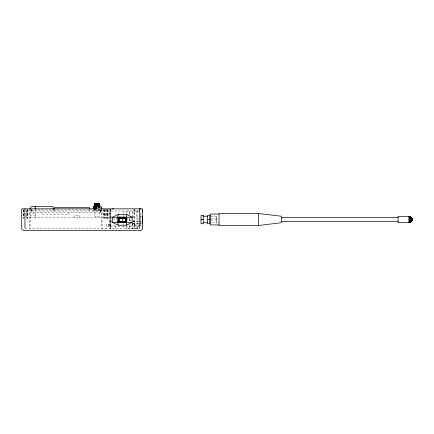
<?xml version="1.0" encoding="UTF-8"?>
<svg xmlns="http://www.w3.org/2000/svg" width="434" height="434" viewBox="0 0 434 434"><rect width="100%" height="100%" fill="white"/><g stroke="black" fill="none" stroke-linecap="round" stroke-linejoin="round"><path stroke-width="0.33" stroke-dasharray="2.17 1.63" d="M110.589 228.485L109.91 208.846L109.91 228.501L110.589 228.485L110.599 211.005L110.084 209.389M115.27 228.501L115.27 225.116M126.175 228.485L126.18 226.472M126.185 213.707L126.185 211.016L128.941 211.016M129.451 228.485L129.457 224.454M129.457 221.096L129.457 218.411M129.462 215.052L129.462 211.022M132.755 228.501L132.761 223.119M132.761 217.071L132.766 211.022L134.209 209.286M137.095 228.49L137.106 211.027M137.106 228.501L137.106 225.116M140.372 224.611L140.377 215.15M110.773 209.53L109.813 211.575L109.813 227.953M97.807 207.517L100.466 207.517M97.335 207.636L100.52 207.636M94.151 209.541L100.699 209.541M30.114 209.942L101.627 209.942M30.988 210.816L33.825 210.816L33.825 209.942M100.753 210.816L97.916 210.816L97.916 209.942M101.795 210.908L94.151 210.908L94.151 209.269M31.259 211.011L101.795 211.011L101.795 209.264M30.114 215.4L35.572 215.4L35.572 217.58M118.911 216.327L126.896 216.327M131.556 216.327L132.885 216.327M210.859 216.436L216.864 216.436L216.864 222.55L210.859 222.55M30.114 217.58L101.627 217.58M108.18 218.128L103.813 218.128L103.813 209.513M138.517 218.128L136.336 218.128L136.336 209.513M140.063 218.128L140.703 218.128L140.703 210.175M210.859 218.948L216.864 218.948M210.859 220.038L216.864 220.038M139.943 221.411L142.564 221.411M132.413 221.628L140.383 221.628L140.383 225.121L129.164 225.116M132.739 221.731L140.383 221.731M132.739 223.103L138.636 223.103M132.739 223.635L138.636 223.635M108.608 225.013L109.156 225.013L108.608 224.139L106.428 224.139L106.428 228.501M140.383 225.007L132.413 225.121L132.413 222.924M115.363 225.121L108.717 225.121L108.717 226.32M139.943 225.344L142.564 225.344M139.292 226.315L108.608 226.32L108.608 224.139M24.977 228.501L139.292 228.501L138.457 228.496M127.444 228.485L139.281 228.506M110.599 211.005L138.468 211.027M140.377 216.333L142.569 216.333M140.372 223.429L141.468 223.429M139.287 211.038L132.766 211.022L134.567 228.501L134.567 208.846M216.316 216.436L216.316 222.55M134.149 208.846L134.149 228.501M132.739 222.946L132.739 225.007M129.462 211.575L129.462 214.852M129.462 218.128L129.462 221.405M129.462 224.682L129.462 227.953M127.699 218.09L127.699 222.116M123.874 211.575L123.874 213.544M123.874 214.195L123.874 216.165M123.874 223.369L123.874 227.953M116.779 217.418L116.779 222.116M111.592 216.327L111.592 223.206M110.366 208.846L110.366 228.501M108.18 209.513L108.104 218.128M107.887 209.513L107.887 218.128M107.54 209.513L107.54 218.128M107.122 209.513L107.122 218.128M107.09 209.513L107.09 218.128M106.563 209.513L106.563 218.128M105.994 209.513L105.994 218.128M105.429 209.513L105.429 218.128M104.871 209.513L104.903 218.128M104.453 209.513L104.453 218.128M104.106 209.513L104.106 218.128M103.889 209.513L103.889 218.128M102.082 208.846L102.082 228.501M101.627 208.835L101.627 228.501M100.753 209.942L100.753 212.671L30.988 212.671L30.988 209.942M100.482 211.011L100.482 212.649M100.032 206.318L99.983 207.957M99.495 206.318L99.495 207.957M99.391 212.649L99.391 216.474L94.693 216.474L94.693 212.649M98.843 209.264L98.843 211.011M98.317 206.318L98.317 207.957M95.952 208.835L95.952 217.58M94.693 209.264L94.693 211.011M93.82 209.264L93.82 211.011M89.344 208.982L89.344 211.011M79.791 217.58L79.791 215.4L74.333 215.4L74.333 217.58M68.93 212.649L68.93 214.727L41.631 214.727L41.631 212.649M54.407 208.982L54.407 211.011M53.094 209.139L53.094 211.011M35.794 208.846L35.794 217.58M33.933 212.649L33.933 213.523L31.861 213.523L31.861 212.649M31.259 209.139L31.259 212.649M30.114 208.846L30.114 228.501M29.696 208.846L29.696 228.501M27.933 209.513L27.933 218.128L26.311 218.128L26.311 209.513M27.857 209.513L27.857 218.128M27.64 209.513L27.64 218.128M27.293 209.513L27.293 218.128M26.837 209.513L26.837 218.128M24.201 209.513L24.201 218.128L23.566 218.128L23.566 209.513M23.854 209.513L23.854 218.128M23.637 209.513L23.637 218.128M113.496 218.714A1.09 1.09 0 0 1 114.869 219.767A1.09 1.09 0 0 1 113.496 220.819M131.247 220.711A1.09 1.09 0 0 1 129.609 219.767A1.09 1.09 0 0 1 131.247 218.823"/><path stroke-width="0.65" d="M142.564 223.434L142.569 216.333M410.662 217.266L411.861 218.297L412.3 219.713L411.34 217.407L409.87 216.55L398.108 216.436L398.108 222.55L409.023 222.55L410.662 222.105L411.861 220.901L412.3 219.246L412.3 219.734L411.34 217.656L409.023 216.805M118.232 214.309L117.82 217.038L117.82 222.496L118.232 225.224L126.245 225.224L132.12 222.289L132.12 217.244L126.245 214.309L118.232 214.309L112.357 217.244L112.357 222.289L118.232 225.224M126.245 225.224L126.663 222.496L126.663 217.038L126.245 214.309M409.023 221.6L411.34 220.933L412.3 219.316L411.34 221.524L409.023 222.468M412.186 219.913L412.3 219.322L411.34 221.275L409.023 222.099M412.186 219.81L412.3 219.365L411.34 220.494L409.023 220.955M30.114 208.846L30.933 206.665L53.094 206.644L53.094 209.139M95.952 208.835L96.771 206.655L100.813 206.655L101.627 208.835M409.023 222.425L411.34 221.497L412.3 219.257L411.34 221.329M412.186 219.664L409.023 220.206M412.186 219.506L409.023 219.414M258.349 225.501L281.281 222.767L281.281 216.219L258.349 213.49L219.045 213.49L219.045 225.501L258.349 225.501L258.349 213.49M112.493 208.922L113.67 208.846M112.357 217.244L132.12 217.244M132.12 222.289L112.357 222.289M94.238 208.499L94.259 203.313L99.283 203.313L99.283 206.318M100.048 206.318L93.494 206.318L93.511 208.499L96.451 208.499L96.527 203.313M219.045 214.033L210.311 214.033L210.311 224.953L219.045 224.953M203.215 216.219L207.582 216.219M117.581 217.418L126.234 217.418M281.281 217.418L398.108 217.418M201.029 219.495L203.215 219.495M207.582 219.495L209.763 219.495M281.281 221.568L398.108 221.568M126.223 217.472L126.223 222.062L118.254 222.062L118.254 217.472M117.581 222.116L126.234 222.116M203.215 222.767L207.582 222.767M409.023 218.627L412.186 219.349M409.023 217.895L411.34 218.4L412.3 219.609L411.34 217.976L409.023 217.277M139.835 208.846L140.67 208.922M409.023 216.561L411.34 217.461L412.3 219.734L411.34 217.488L409.023 216.523M411.861 218.524L412.3 219.664L412.186 219.175M34.975 206.665L35.794 208.846M142.26 210.061L142.564 211.575M412.186 218.882L412.186 220.103M411.861 218.09L411.861 220.901M411.34 217.407L411.34 221.584M410.662 216.881L410.662 222.105M409.87 216.55L409.87 222.436M409.023 216.436L409.023 222.55M139.292 208.846L139.292 227.953M122.242 218.237L122.242 221.297M101.795 207.517L101.795 208.846M99.234 203.313L99.174 206.318M99.093 203.313L99.093 206.318M98.985 203.313L98.985 206.318M98.86 203.313L98.86 206.318M98.713 203.313L98.713 206.318M98.545 203.313L98.545 206.318M98.366 203.313L98.366 206.318M98.165 203.313L98.165 206.318M97.954 203.313L97.954 206.318M97.731 203.313L97.731 206.318M97.498 203.313L97.498 206.318M97.259 203.313L97.259 206.318M97.015 203.313L97.015 206.318M96.771 203.313L96.771 207.409M96.283 203.313L96.283 206.318M96.131 206.318L96.131 208.499M96.044 203.313L96.044 206.318M95.811 203.313L95.822 208.499M95.588 203.313L95.588 206.318M95.518 206.318L95.518 208.499M95.377 203.313L95.377 206.318M95.176 203.313L95.225 208.499M94.997 203.313L94.954 208.499M94.829 203.313L94.829 206.318M94.683 203.313L94.693 208.499M94.558 203.313L94.558 206.318M94.455 206.318L94.455 208.499M94.368 203.313L94.368 206.318M94.27 203.313L94.308 206.318M94.151 208.114L94.151 208.846M94.048 206.318L94.048 208.499M93.885 206.318L93.82 208.814M93.744 206.318L93.744 208.499M93.56 206.318L93.635 208.499M89.344 208.982L89.344 207.626L54.407 207.626L54.407 208.982M24.977 208.846L24.977 227.953M142.564 227.953L141.885 230.004L139.835 230.687L23.593 230.611L22.004 229.472L21.7 227.953L21.7 208.846L142.564 208.846L142.564 227.953M203.215 215.237L201.029 215.237L201.029 223.749L203.215 223.749L203.215 215.237M209.763 215.237L207.582 215.237L207.582 223.749L209.763 223.749L209.763 215.237M125.518 218.128L118.965 218.128L118.965 221.405L125.518 221.405L125.518 218.128M125.296 218.237L119.182 218.237L119.182 221.297L125.296 221.297L125.296 218.237"/></g></svg>
